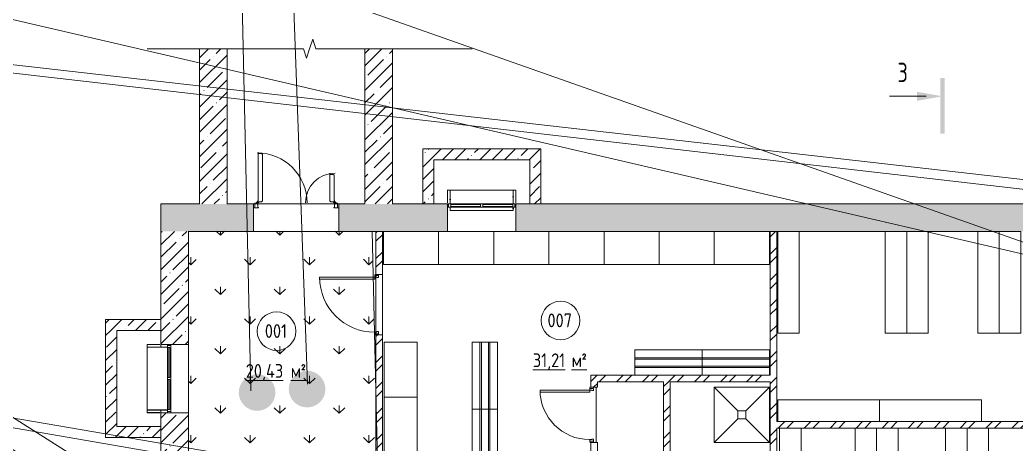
# Model space of a CAD drawing. Header units: millimetres. Extents: x -515342 to 330399, y -224905 to 507333.
# Drawn here: x -376523 to -358453, y -173731 to -166030 of the extents above; entities that cross this region are included whole.
import ezdxf

# ---------------------------------------------------------------- set-up
doc = ezdxf.new("R2010")
doc.units = ezdxf.units.MM
doc.linetypes.add('ASVP_Невидимые', pattern=[5, 3, -2])
doc.linetypes.add('ASVP_Штриховая_ш3 п1_5', pattern=[4.5, 3, -1.5])
doc.layers.get('0').update_dxf_attribs({"lineweight": 0})
for name, color, linetype, lineweight in [('_ Окна', 7, 'Continuous', 0), ('Аннотация', 7, 'Continuous', 0), ('Витраж', 7, 'Continuous', 0), ('Двери', 7, 'Continuous', 0), ('Линии разделители', 7, 'ASVP_Штриховая_ш3 п1_5', 0), ('Марки помещений', 7, 'Continuous', 0), ('Мебель', 7, 'Continuous', 0), ('Окна', 7, 'Continuous', 0), ('Перекрытие', 7, 'Continuous', 0), ('Разрезы', 7, 'Continuous', 0), ('Сантехника', 7, 'Continuous', 0), ('Стены внутренние', 7, 'Continuous', 0), ('Стены несущие', 7, 'Continuous', 0), ('Стены перегородки', 7, 'Continuous', 0), ('Узлы', 7, 'Continuous', 0), ('экспертиза ДУ', 1, 'Continuous', 0), ('экспертиза условные обозначения', 1, 'Continuous', 0)]:
    doc.layers.add(name, color=color, linetype=linetype, lineweight=lineweight)
doc.styles.add('GOST Common_1', font='', dxfattribs={"width": 0.9, "height": 250})
doc.styles.add('GOST Common_2', font='', dxfattribs={"width": 0.9, "height": 250})
doc.styles.add('GOST Common_3', font='', dxfattribs={"width": 0.8, "height": 350})
doc.styles.get('GOST Common_1').set_extended_font_data('GOST Common')
doc.styles.get('GOST Common_2').set_extended_font_data('GOST Common')
doc.styles.get('GOST Common_3').set_extended_font_data('GOST Common')
pattern_1 = [(45, (0, 0), (-224.5064, 224.5064), []), (45, (224.5, 0), (-224.5064, 224.5064), [396.875, -79.375, 3.353, -76.022])]
pattern_2 = [(45, (-373662.94, -185274.45), (-235.7317, 235.7317), []), (45, (-373505.78, -185274.45), (-235.7317, 235.7317), [])]
pattern_3 = [(45, (-373662.94, -185274.45), (-224.5064, 224.5064), []), (45, (-373438.43, -185274.45), (-224.5064, 224.5064), [396.875, -79.375, 3.353, -76.022])]

# ---------------------------------------------------------------- blocks, each defined once
blk = doc.blocks.new('Дверь_Алюминиевая_Противопожарная__ТПТ75__2 полотна - АР_Дверь_ТПТ75_1500х2075_h__Средник_Пр EI60-10202447-О_АР_П_-1_-3_000_План -1 этажа')
at = {"layer": 'Двери', "lineweight": 18}
for p, q in [((-687.5, 275), (-687.5, 1175)), ((-687.5, 1175), (-679.5, 1175)), ((-679.5, 1175), (-679.5, 1162)), ((-620.5, 1162), (-679.5, 1162)), ((-620.5, 1162), (-620.5, 1152)), ((-620.5, 1152), (-612.5, 1152)), ((-612.5, 298), (-612.5, 1152)), ((620.5, 798), (612.5, 798)), ((612.5, 298), (612.5, 798)), ((620.5, 785), (620.5, 798)), ((620.5, 785), (679.5, 785)), ((679.5, 775), (679.5, 785)), ((687.5, 775), (679.5, 775)), ((687.5, 275), (687.5, 775)), ((-707.5, 270), (-750, 260)), ((-750, 260), (-750, 250)), ((-750, 250), (-707.5, 250)), ((-750, 250), (-750, 175)), ((-697.5, 313), (-707.5, 270)), ((-707.5, 250), (-707.5, 270)), ((-707.5, 270), (-687.5, 270)), ((-707.5, 250), (-707.5, 242)), ((-697.5, 242), (-707.5, 242)), ((-687.5, 313), (-697.5, 313)), ((-697.5, 183), (-697.5, 242)), ((-697.5, 183), (-684.5, 183)), ((-687.5, 270), (-687.5, 275)), ((-679.5, 275), (-687.5, 275)), ((-684.5, 175), (-684.5, 183)), ((-679.5, 288), (-679.5, 275)), ((-679.5, 288), (-620.5, 288)), ((-620.5, 298), (-620.5, 288)), ((-620.5, 298), (-612.5, 298)), ((620.5, 298), (612.5, 298)), ((620.5, 298), (620.5, 288)), ((679.5, 288), (620.5, 288)), ((679.5, 288), (679.5, 275)), ((679.5, 275), (687.5, 275)), ((697.5, 183), (684.5, 183)), ((684.5, 175), (684.5, 183)), ((687.5, 313), (697.5, 313)), ((687.5, 270), (687.5, 275)), ((707.5, 270), (687.5, 270)), ((697.5, 313), (707.5, 270)), ((697.5, 242), (707.5, 242)), ((697.5, 183), (697.5, 242)), ((707.5, 270), (750, 260)), ((707.5, 250), (707.5, 270)), ((750, 250), (707.5, 250)), ((707.5, 250), (707.5, 242)), ((750, 260), (750, 250)), ((750, 250), (750, 175)), ((-750, 175), (-684.5, 175)), ((750, 175), (684.5, 175))]:
    blk.add_line(p, q, dxfattribs=at)
at = {"layer": 'Двери', "linetype": 'ASVP_Невидимые', "lineweight": 18}
for p, q in [((-750, 250), (-775, 250)), ((750, 250), (775, 250)), ((-775, 175), (-750, 175)), ((775, 175), (750, 175))]:
    blk.add_line(p, q, dxfattribs=at)
at = {"layer": 'Двери', "lineweight": 18}
for centre in [(-707.5, 270), (707.5, 270.2)]:
    blk.add_circle(centre, 15, dxfattribs=at)
for centre, radius, start, end in [((-707.5, 270), 905, 0, 90), ((707.5, 270), 536.5, 90, 180)]:
    blk.add_arc(centre, radius, start, end, dxfattribs=at)
blk = doc.blocks.new('Окно_ПВХ_2Створки - АР_Окно_ОП_1200_h_х1300_2ст-10166593-О_АР_П_-1_-3_000_План -1 этажа')
at = {"layer": '_ Окна'}
for p, q in [((-544, 250), (-620, 250)), ((-620, 250), (-620, 190)), ((-620, 190), (-562, 190)), ((-600, 190), (-600, 250)), ((-562, 204), (-562, 236)), ((-562, 236), (-544, 236)), ((-562, 204), (-20, 204)), ((-562, 204), (-544, 204)), ((-544, 190), (-562, 190)), ((-544, 236), (-544, 250)), ((-544, 236), (-38, 236)), ((-544, 204), (-544, 190)), ((38, 250), (-38, 250)), ((-38, 250), (-38, 236)), ((-38, 236), (-20, 236)), ((-38, 204), (-38, 190)), ((-20, 204), (-38, 204)), ((-20, 190), (-38, 190)), ((-20, 236), (-20, 204)), ((-20, 190), (20, 190)), ((20, 204), (20, 236)), ((20, 236), (38, 236)), ((20, 204), (562, 204)), ((20, 204), (38, 204)), ((38, 190), (20, 190)), ((38, 236), (38, 250)), ((38, 236), (544, 236)), ((38, 204), (38, 190)), ((544, 250), (544, 236)), ((620, 250), (544, 250)), ((544, 236), (562, 236)), ((544, 204), (544, 190)), ((562, 204), (544, 204)), ((562, 190), (544, 190)), ((562, 236), (562, 204)), ((562, 190), (620, 190)), ((600, 190), (600, 250)), ((620, 190), (620, 250))]:
    blk.add_line(p, q, dxfattribs=at)
at = {"layer": 'Окна'}
for p, q in [((-544, 250), (-38, 250)), ((-38, 190), (-544, 190)), ((38, 250), (544, 250)), ((544, 190), (38, 190))]:
    blk.add_line(p, q, dxfattribs=at)
blk = doc.blocks.new('Окно_ПВХ_2Створки - АР_Окно_ОП_1200_h_х1300_2ст-10170320-О_АР_П_-1_-3_000_План -1 этажа')
at = {"layer": '_ Окна'}
for p, q in [((-544, 129), (-620, 129)), ((-620, 129), (-620, 69)), ((-620, 69), (-562, 69)), ((-600, 69), (-600, 129)), ((-562, 83), (-562, 115)), ((-562, 115), (-544, 115)), ((-562, 83), (-20, 83)), ((-562, 83), (-544, 83)), ((-544, 69), (-562, 69)), ((-544, 115), (-544, 129)), ((-544, 115), (-38, 115)), ((-544, 83), (-544, 69)), ((38, 129), (-38, 129)), ((-38, 129), (-38, 115)), ((-38, 115), (-20, 115)), ((-38, 83), (-38, 69)), ((-20, 83), (-38, 83)), ((-20, 69), (-38, 69)), ((-20, 115), (-20, 83)), ((-20, 69), (20, 69)), ((20, 83), (20, 115)), ((20, 115), (38, 115)), ((20, 83), (562, 83)), ((20, 83), (38, 83)), ((38, 69), (20, 69)), ((38, 115), (38, 129)), ((38, 115), (544, 115)), ((38, 83), (38, 69)), ((544, 129), (544, 115)), ((620, 129), (544, 129)), ((544, 115), (562, 115)), ((544, 83), (544, 69)), ((562, 83), (544, 83)), ((562, 69), (544, 69)), ((562, 115), (562, 83)), ((562, 69), (620, 69)), ((600, 69), (600, 129)), ((620, 69), (620, 129))]:
    blk.add_line(p, q, dxfattribs=at)
at = {"layer": 'Окна'}
for p, q in [((-544, 129), (-38, 129)), ((-38, 69), (-544, 69)), ((38, 129), (544, 129)), ((544, 69), (38, 69))]:
    blk.add_line(p, q, dxfattribs=at)
blk = doc.blocks.new('Прямоугольный импост - АР_Откос_Металлический_50х370 Серый Левый-10167312-О_АР_П_-1_-3_000_План -1 этажа')
at = {"layer": 'Витраж'}
for p, q in [((18798, 2596), (17658, 2596)), ((17658, 2226), (18798, 2226))]:
    blk.add_line(p, q, dxfattribs=at)
blk = doc.blocks.new('Прямоугольный импост - АР_Откос_Металлический_50х330 Серый Правый-V33-О_АР_П_-1_-3_000_План -1 этажа')
at = {"layer": 'Витраж'}
h = blk.add_hatch(dxfattribs=at)
h.set_pattern_fill('FP_44', color=256, style=0, pattern_type=2)
h.set_pattern_definition([(315, (-6136.36, 16114), (106.066, 106.066), [])])
h.paths.add_polyline_path([(-50, 330), (-49, 330), (-50, 269)])
h.paths.add_polyline_path([(-49, 209), (-49, -39), (-1, -39), (0, -40), (-50, -40), (-50, 209)])
at = {"layer": 'Витраж', "lineweight": 18}
for p, q in [((-50, 269), (-50, 330)), ((-50, 330), (-49, 330)), ((-50, -40), (-50, 209)), ((-49, 330), (-49, 269)), ((-49, 209), (-49, -39)), ((-1, -39), (-1, 190)), ((-1, 190), (0, 190)), ((0, 190), (0, -40)), ((0, -40), (-50, -40)), ((-49, -39), (-1, -39))]:
    blk.add_line(p, q, dxfattribs=at)
blk = doc.blocks.new('Прямоугольный импост - АР_Откос_Металлический_50х370 Серый Левый-V34-О_АР_П_-1_-3_000_План -1 этажа')
at = {"layer": 'Витраж'}
h = blk.add_hatch(dxfattribs=at)
h.set_pattern_fill('FP_45', color=256, style=0, pattern_type=2)
h.set_pattern_definition([(225, (4896.36, 16114), (106.066, -106.066), [])])
h.paths.add_polyline_path([(-49, 330), (-50, 330), (-49, 269)])
h.paths.add_polyline_path([(-50, 209), (-50, -40), (0, -40), (-1, -39), (-49, -39), (-50, 209)])
at = {"layer": 'Витраж', "lineweight": 18}
for p, q in [((-50, 330), (-50, 269)), ((-49, 330), (-50, 330)), ((-50, 209), (-50, -40)), ((-49, 269), (-49, 330)), ((-49, -39), (-49, 209)), ((0, 190), (-1, 190)), ((-1, 190), (-1, -39)), ((0, -40), (0, 190)), ((-50, -40), (0, -40)), ((-1, -39), (-49, -39))]:
    blk.add_line(p, q, dxfattribs=at)
blk = doc.blocks.new('Прямоугольный импост - АР_Откос_Металлический_50х370 Серый Левый-10169267-О_АР_П_-1_-3_000_План -1 этажа')
at = {"layer": 'Витраж'}
blk.add_line((-554, 13302), (-554, 12163), dxfattribs=at)
blk = doc.blocks.new('Прямоугольный импост - АР_Откос_Металлический_50х330 Серый Правый-V35-О_АР_П_-1_-3_000_План -1 этажа')
at = {"layer": 'Витраж'}
h = blk.add_hatch(dxfattribs=at)
h.set_pattern_fill('FP_46', color=256, style=0, pattern_type=2)
h.set_pattern_definition([(45, (-13352.37, 514), (-106.066, 106.066), [])])
h.paths.add_polyline_path([(-50, -40), (-49, -39), (-1, -39), (0, -40)])
at = {"layer": 'Витраж', "lineweight": 18}
for p, q in [((-50, -40), (-50, 330)), ((-49, 330), (-49, -39)), ((-1, -39), (-1, 190)), ((-1, 190), (0, 190)), ((0, 190), (0, -40)), ((0, -40), (-50, -40)), ((-49, -39), (-1, -39))]:
    blk.add_line(p, q, dxfattribs=at)
blk = doc.blocks.new('Прямоугольный импост - АР_Откос_Металлический_50х370 Серый Левый-V36-О_АР_П_-1_-3_000_План -1 этажа')
at = {"layer": 'Витраж'}
h = blk.add_hatch(dxfattribs=at)
h.set_pattern_fill('FP_47', color=256, style=0, pattern_type=2)
h.set_pattern_definition([(135, (12113.37, 514), (-106.066, -106.066), [])])
h.paths.add_polyline_path([(0, -40), (-1, -39), (-49, -39), (-50, -40)])
at = {"layer": 'Витраж', "lineweight": 18}
for p, q in [((-50, 330), (-50, -40)), ((-49, -39), (-49, 330)), ((0, 190), (-1, 190)), ((-1, 190), (-1, -39)), ((0, -40), (0, 190)), ((-50, -40), (0, -40)), ((-1, -39), (-49, -39))]:
    blk.add_line(p, q, dxfattribs=at)
blk = doc.blocks.new('СД_Люблино_Фасады_rvt-1-О_АР_П_-1_-3_000_План -1 этажа')
at = {"layer": 'Стены внутренние'}
h = blk.add_hatch(dxfattribs=at)
h.set_pattern_fill('FP_1', color=256, style=0, pattern_type=2)
h.set_pattern_definition(pattern_1)
h.paths.add_polyline_path([(898, 15905), (898, 18720), (398, 18720), (398, 15905)])
h = blk.add_hatch(dxfattribs=at)
h.set_pattern_fill('FP_1', color=256, style=0, pattern_type=2)
h.set_pattern_definition(pattern_1)
h.paths.add_polyline_path([(3898, 15905), (3898, 18720), (3398, 18720), (3398, 15905)])
h = blk.add_hatch(dxfattribs=at)
h.set_pattern_fill('FP_1', color=256, style=0, pattern_type=2)
h.set_pattern_definition(pattern_1)
h.paths.add_polyline_path([(101935, 15405), (101935, 15905), (82615, 15905), (82615, 15405), (101545, 15405)])
h.paths.add_polyline_path([(81375, 15405), (81375, 15905), (75275, 15905), (75275, 15405), (80820, 15405)])
h.paths.add_polyline_path([(73790, 15405), (74035, 15405), (74035, 15905), (67980, 15905), (67980, 15405), (70321, 15405)])
h.paths.add_polyline_path([(66740, 15405), (66740, 15905), (64320, 15905), (64320, 15405), (66185, 15405)])
h.paths.add_polyline_path([(63080, 15405), (63080, 15905), (59835, 15905), (59835, 15405), (62525, 15405)])
h.paths.add_polyline_path([(58595, 15405), (58595, 15905), (56295, 15905), (56295, 15405), (58178, 15405)])
h.paths.add_polyline_path([(55055, 15405), (55055, 15905), (46676, 15905), (46676, 15405), (54709, 15405)])
h.paths.add_polyline_path([(45168, 15405), (45436, 15405), (45436, 15905), (34796, 15905), (34796, 15405), (45120, 15405)])
h.paths.add_polyline_path([(33556, 15405), (33556, 15905), (27516, 15905), (27516, 15405), (33475, 15405)])
h.paths.add_polyline_path([(26142, 15405), (26276, 15405), (26276, 15905), (20376, 15905), (20376, 15405), (26087, 15405)])
h.paths.add_polyline_path([(19136, 15405), (19136, 15905), (6136, 15905), (6136, 15405), (18755, 15405)])
h.paths.add_polyline_path([(4896, 15405), (4896, 15905), (2925, 15905), (2925, 15405), (4735, 15405)])
h.paths.add_polyline_path([(1375, 15405), (1375, 15905), (-305, 15905), (-305, 15405), (935, 15405)])
h = blk.add_hatch(dxfattribs=at)
h.set_pattern_fill('FP_1', color=256, style=0, pattern_type=2)
h.set_pattern_definition(pattern_1)
h.paths.add_polyline_path([(195, -305), (195, 7050), (-305, 7050), (-305, -305)])
h.paths.add_polyline_path([(195, 8550), (195, 12113), (-305, 12113), (-305, 8550)])
h.paths.add_polyline_path([(195, 13353), (195, 15405), (-305, 15405), (-305, 13353), (67, 13353)])
at = {"layer": 'Перекрытие'}
blk.add_line((1375, 15905), (2925, 15905), dxfattribs=at)
at = {"layer": 'Стены внутренние'}
for p, q in [((-305, 13303), (-305, 13353)), ((195, 13353), (195, 12113)), ((-305, 12113), (-305, 12162))]:
    blk.add_line(p, q, dxfattribs=at)
at = {"layer": 'Стены несущие'}
for p, q in [((398, 18720), (398, 15905)), ((898, 15905), (898, 18720)), ((3398, 18720), (3398, 15905)), ((3898, 15905), (3898, 18720)), ((398, 15905), (-305, 15905)), ((-305, 15905), (-305, 15405)), ((1375, 15905), (898, 15905)), ((1375, 15405), (1375, 15905)), ((3398, 15905), (2925, 15905)), ((2925, 15905), (2925, 15405)), ((4896, 15905), (3898, 15905)), ((19136, 15905), (6136, 15905)), ((4896, 15405), (4896, 15845)), ((6136, 15845), (6136, 15405)), ((-305, 15405), (-305, 13353)), ((195, 15405), (1375, 15405)), ((195, 13353), (195, 15405)), ((2925, 15405), (3735, 15405)), ((10735, 15405), (10885, 15405)), ((11275, 15405), (12835, 15405)), ((13615, 15405), (14515, 15405)), ((-305, 13353), (-184, 13353)), ((-124, 13353), (195, 13353)), ((-184, 12113), (-305, 12113)), ((-305, 12113), (-305, 8900)), ((195, 12113), (-124, 12113)), ((195, 8550), (195, 12113))]:
    blk.add_line(p, q, dxfattribs=at)
at = {"layer": 'Витраж', "lineweight": 9}
for name, p, rotation in [('Прямоугольный импост - АР_Откос_Металлический_50х370 Серый Левый-V34-О_АР_П_-1_-3_000_План -1 этажа', (4896, 16114), 180), ('Прямоугольный импост - АР_Откос_Металлический_50х370 Серый Левый-10167312-О_АР_П_-1_-3_000_План -1 этажа', (23744, 18380), 180), ('Прямоугольный импост - АР_Откос_Металлический_50х370 Серый Левый-V36-О_АР_П_-1_-3_000_План -1 этажа', (-514, 12113), 269.9999999999997)]:
    blk.add_blockref(name, p, dxfattribs=dict(at, rotation=rotation))
at = {"layer": 'Витраж', "lineweight": 9, "extrusion": (0, 0, -1)}
for name, p, rotation in [('Прямоугольный импост - АР_Откос_Металлический_50х330 Серый Правый-V33-О_АР_П_-1_-3_000_План -1 этажа', (-6136, 16114), 180), ('Прямоугольный импост - АР_Откос_Металлический_50х330 Серый Правый-V35-О_АР_П_-1_-3_000_План -1 этажа', (514, 13352), 90.00000000000024)]:
    blk.add_blockref(name, p, dxfattribs=dict(at, rotation=rotation))
at = {"layer": 'Витраж', "lineweight": 9}
blk.add_blockref('Прямоугольный импост - АР_Откос_Металлический_50х370 Серый Левый-10169267-О_АР_П_-1_-3_000_План -1 этажа', (0, 0), dxfattribs=at)
at = {"layer": 'Двери', "lineweight": 9}
blk.add_blockref('Дверь_Алюминиевая_Противопожарная__ТПТ75__2 полотна - АР_Дверь_ТПТ75_1500х2075_h__Средник_Пр EI60-10202447-О_АР_П_-1_-3_000_План -1 этажа', (2150, 15655), dxfattribs=at)
at = {"layer": 'Окна', "lineweight": 9}
blk.add_blockref('Окно_ПВХ_2Створки - АР_Окно_ОП_1200_h_х1300_2ст-10166593-О_АР_П_-1_-3_000_План -1 этажа', (5516, 15655), dxfattribs=at)
at = {"layer": 'Окна', "lineweight": 9, "rotation": 89.99999999999977}
blk.add_blockref('Окно_ПВХ_2Створки - АР_Окно_ОП_1200_h_х1300_2ст-10170320-О_АР_П_-1_-3_000_План -1 этажа', (-55, 12733), dxfattribs=at)
blk = doc.blocks.new('Shelf _1_ - 1850 x 1850 x 390mm-9691389-О_АР_П_-1_-3_000_План -1 этажа')
at = {"layer": 'Мебель'}
for p, q in [((-678, 125), (1172, 125)), ((-678, 125), (-678, -265)), ((1172, -265), (1172, 125)), ((1172, -265), (-678, -265))]:
    blk.add_line(p, q, dxfattribs=at)
blk = doc.blocks.new('Стеллаж 1 - Стеллаж 1650-9694827-О_АР_П_-1_-3_000_План -1 этажа')
at = {"layer": 'Мебель'}
for p, q in [((10469, 11835), (10469, 10635)), ((10859, 10635), (10859, 11835)), ((10469, 10635), (10859, 10635))]:
    blk.add_line(p, q, dxfattribs=at)
blk = doc.blocks.new('Стеллаж 2 - Стеллаж 1650-9694875-О_АР_П_-1_-3_000_План -1 этажа')
at = {"layer": 'Мебель'}
for p, q in [((10469, 11835), (10469, 10635)), ((10859, 10635), (10859, 11835)), ((10469, 10635), (10859, 10635))]:
    blk.add_line(p, q, dxfattribs=at)
blk = doc.blocks.new('Стеллаж 3 - Стеллаж 1650-9694930-О_АР_П_-1_-3_000_План -1 этажа')
at = {"layer": 'Мебель'}
for p, q in [((10469, 11835), (10469, 10635)), ((10859, 10635), (10859, 11835)), ((10469, 10635), (10859, 10635))]:
    blk.add_line(p, q, dxfattribs=at)
blk = doc.blocks.new('Стеллаж 4 - Стеллаж 1650-9694942-О_АР_П_-1_-3_000_План -1 этажа')
at = {"layer": 'Мебель'}
for p, q in [((10469, 11835), (10469, 10635)), ((10859, 10635), (10859, 11835)), ((10469, 10635), (10859, 10635))]:
    blk.add_line(p, q, dxfattribs=at)
blk = doc.blocks.new('Стеллаж 5 - Стеллаж 1650-9694962-О_АР_П_-1_-3_000_План -1 этажа')
at = {"layer": 'Мебель'}
for p, q in [((10469, 11835), (10469, 10635)), ((10859, 10635), (10859, 11835)), ((10469, 10635), (10859, 10635))]:
    blk.add_line(p, q, dxfattribs=at)
blk = doc.blocks.new('Трап - АР_Сантехнические приборы_Трап_1000х1000-9138324-О_АР_П_-1_-3_000_План -1 этажа')
at = {"layer": 'Сантехника'}
for p, q in [((500, 500), (-500, 500)), ((-500, 500), (-500, -500)), ((-75, 75), (-500, 500)), ((75, 75), (500, 500)), ((500, -500), (500, 500)), ((75, 75), (-75, 75)), ((-75, 75), (-75, -75)), ((75, -75), (75, 75)), ((-75, -75), (-500, -500)), ((-75, -75), (75, -75)), ((75, -75), (500, -500)), ((-500, -500), (500, -500))]:
    blk.add_line(p, q, dxfattribs=at)
blk = doc.blocks.new('Дверь_Деревянная_1 полотно - АР_Дверь_Санузел_900х2000h_полотно__Г_Пр-10560725-О_АР_П_-1_-3_000_План -1 этажа')
at = {"layer": 'Двери', "linetype": 'ASVP_Невидимые', "lineweight": 18}
for p, q in [((-500, -10), (-480, -10)), ((-500, -80), (-500, -60)), ((-480, -80), (-500, -80)), ((500, -10), (480, -10)), ((480, -80), (500, -80)), ((500, -80), (500, -60))]:
    blk.add_line(p, q, dxfattribs=at)
at = {"layer": 'Двери', "lineweight": 18}
for p, q in [((-480, -10), (-440, -10)), ((-480, -80), (-480, -10)), ((-480, -80), (-450, -80)), ((-450, -40), (-450, -80)), ((-450, -40), (-440, -40)), ((-450, -80), (-450, -980)), ((-410, -80), (-450, -80)), ((-440, -10), (-440, -40)), ((-410, -80), (-410, -980)), ((440, -10), (440, -40)), ((480, -10), (440, -10)), ((450, -40), (440, -40)), ((450, -40), (450, -80)), ((480, -80), (450, -80)), ((480, -80), (480, -10)), ((-450, -980), (-410, -980))]:
    blk.add_line(p, q, dxfattribs=at)
blk.add_arc((-450, -80), 900, 270, 360, dxfattribs=at)
blk = doc.blocks.new('Гардероб встроенный - Шкаф для одежды 600гл х 1000шир-10064963-О_АР_П_-1_-3_000_План -1 этажа')
at = {"layer": 'Мебель'}
for p, q in [((1000, 0), (0, 0)), ((0, 0), (0, -600)), ((1000, -600), (1000, 0)), ((0, -600), (1000, -600))]:
    blk.add_line(p, q, dxfattribs=at)
blk = doc.blocks.new('Скамья-Раздевалка - 1220 x 457 x 356 мм-V42-О_АР_П_-1_-3_000_План -1 этажа')
at = {"layer": 'Мебель'}
for p, q in [((455, 48), (-765, 48)), ((-765, 48), (-765, -409)), ((455, 48), (-765, 48)), ((-765, 48), (-765, -92)), ((455, -409), (455, 48)), ((455, -92), (455, 48)), ((-765, -92), (455, -92)), ((455, -117), (-765, -117)), ((-765, -117), (-765, -244)), ((455, -244), (455, -117)), ((-765, -244), (455, -244)), ((455, -270), (-765, -270)), ((-765, -270), (-765, -409)), ((455, -409), (455, -270))]:
    blk.add_line(p, q, dxfattribs=at)
blk = doc.blocks.new('Гардероб встроенный - Шкаф для одежды 600гл х 1000шир-10074446-О_АР_П_-1_-3_000_План -1 этажа')
at = {"layer": 'Мебель'}
for p, q in [((1000, 600), (0, 600)), ((0, 600), (0, 0)), ((1000, 0), (1000, 600)), ((0, 0), (1000, 0))]:
    blk.add_line(p, q, dxfattribs=at)
blk = doc.blocks.new('Скамья-Раздевалка - 1220 x 457 x 356 мм-V39-О_АР_П_-1_-3_000_План -1 этажа')
at = {"layer": 'Мебель'}
for p, q in [((455, 48), (-765, 48)), ((-765, 48), (-765, -409)), ((455, 48), (-765, 48)), ((-765, 48), (-765, -92)), ((455, -409), (455, 48)), ((455, -92), (455, 48)), ((-765, -92), (455, -92)), ((455, -117), (-765, -117)), ((-765, -117), (-765, -244)), ((455, -244), (455, -117)), ((-765, -244), (455, -244)), ((455, -270), (-765, -270)), ((-765, -270), (-765, -409)), ((455, -409), (455, -270)), ((-765, -409), (455, -409)), ((-765, -409), (455, -409))]:
    blk.add_line(p, q, dxfattribs=at)
blk = doc.blocks.new('Дверь_Деревянная_1 полотно - АР_Дверь_Межкомнатная_1000х2000h_полотно__Г_Л-10560731-О_АР_П_-1_-3_000_План -1 этажа')
at = {"layer": 'Двери', "lineweight": 18}
for p, q in [((500, 1080), (460, 1080)), ((460, 80), (460, 1080)), ((500, 80), (500, 1080)), ((-530, 80), (-500, 80)), ((-530, 80), (-530, 10)), ((-530, 10), (-490, 10)), ((-500, 40), (-500, 80)), ((-500, 40), (-490, 40)), ((-490, 10), (-490, 40)), ((460, 80), (500, 80)), ((500, 40), (490, 40)), ((490, 10), (490, 40)), ((530, 10), (490, 10)), ((530, 80), (500, 80)), ((500, 40), (500, 80)), ((530, 80), (530, 10))]:
    blk.add_line(p, q, dxfattribs=at)
at = {"layer": 'Двери', "linetype": 'ASVP_Невидимые', "lineweight": 18}
for p, q in [((-550, 80), (-550, 60)), ((-530, 80), (-550, 80)), ((-550, 10), (-530, 10)), ((530, 80), (550, 80)), ((550, 10), (530, 10)), ((550, 80), (550, 60))]:
    blk.add_line(p, q, dxfattribs=at)
at = {"layer": 'Двери', "lineweight": 18}
blk.add_arc((500, 80), 1000, 90, 180, dxfattribs=at)
blk = doc.blocks.new('Обрыв_Линия - По умолчанию-9660668-О_АР_П_-1_-3_000_План -1 этажа')
at = {"layer": 'Узлы'}
for p, q in [((0, 0), (2540, 0)), ((2763, 0), (5300, 0))]:
    blk.add_line(p, q, dxfattribs=at)
blk = doc.blocks.new('ASVP_Марка_Помещение_ДваЗначения - Номер Площадь-685795-О_АР_П_-1_-3_000_План -1 этажа')
at = {"layer": 'Марки помещений'}
blk.add_circle((0, 0), 3.5, dxfattribs=at)
blk = doc.blocks.new('Разрез - Номер вида спереди_3_5 мм-64067-О_АР_П_-1_-3_000_План -1 этажа')
at = {"layer": 'Разрезы'}
for points in [[(9.8, 0.4), (9.8, -0.39), (-0.33, -0.39), (-0.33, 0.4)], [(2.18, -4.67), (3, 0), (3.82, -4.67)]]:
    blk.add_hatch(color=256, dxfattribs=at).paths.add_polyline_path(points)
at = {"layer": 'Разрезы', "lineweight": 20}
blk.add_line((3, -3), (3, -9.66), dxfattribs=at)

msp = doc.modelspace()

# ---------------------------------------------------------------- hatches: boundary and pattern name
at = {"layer": 'Стены внутренние'}
h = msp.add_hatch(dxfattribs=at)
h.set_pattern_fill('FP_1', color=256, style=0, pattern_type=2)
h.set_pattern_definition(pattern_3)
h.paths.add_polyline_path([(-367276.5766, -168569.4503), (-367276.5766, -168369.4503), (-369216.5766, -168369.4503), (-369216.5766, -168569.4503), (-367524.3095, -168569.4503)])
h = msp.add_hatch(dxfattribs=at)
h.set_pattern_fill('FP_1', color=256, style=0, pattern_type=2)
h.set_pattern_definition(pattern_3)
h.paths.add_polyline_path([(-367076.5766, -169369.4503), (-367076.5766, -168369.4503), (-367276.5766, -168369.4503), (-367276.5766, -169369.4503)])
h = msp.add_hatch(dxfattribs=at)
h.set_pattern_fill('FP_1', color=256, style=0, pattern_type=2)
h.set_pattern_definition(pattern_3)
h.paths.add_polyline_path([(-369016.5766, -169369.4503), (-369016.5766, -168569.4503), (-369216.5766, -168569.4503), (-369216.5766, -169369.4503)])
h = msp.add_hatch(dxfattribs=at)
h.set_pattern_fill('FP_2', color=256, style=0, pattern_type=2)
h.set_pattern_definition(pattern_2)
h.paths.add_polyline_path([(-370067.9357, -175879.4503), (-369947.9357, -175879.4503), (-369947.9357, -171749.4503), (-370067.9357, -171749.4503), (-370067.9357, -175259.2003)])
h.paths.add_polyline_path([(-369947.9357, -170649.4503), (-369947.9357, -169869.4503), (-370067.9357, -169869.4503), (-370067.9357, -170649.4503)])
h = msp.add_hatch(dxfattribs=at)
h.set_pattern_fill('FP_2', color=256, style=0, pattern_type=2)
h.set_pattern_definition(pattern_2)
h.paths.add_polyline_path([(-362792.9357, -175879.4503), (-362792.9357, -169869.4503), (-362912.9357, -169869.4503), (-362912.9357, -175879.4503)])
h = msp.add_hatch(dxfattribs=at)
h.set_pattern_fill('FP_1', color=256, style=0, pattern_type=2)
h.set_pattern_definition(pattern_3)
h.paths.add_polyline_path([(-373967.9357, -171671.0802), (-373967.9357, -171471.0802), (-374967.9357, -171471.0802), (-374967.9357, -171671.0802), (-374767.9357, -171671.0802)])
h = msp.add_hatch(dxfattribs=at)
h.set_pattern_fill('FP_1', color=256, style=0, pattern_type=2)
h.set_pattern_definition(pattern_3)
h.paths.add_polyline_path([(-374767.9357, -173611.0802), (-374767.9357, -171671.0802), (-374967.9357, -171671.0802), (-374967.9357, -173611.0802)])
h = msp.add_hatch(dxfattribs=at)
h.set_pattern_fill('FP_2', color=256, style=0, pattern_type=2)
h.set_pattern_definition(pattern_2)
h.paths.add_polyline_path([(-366167.9357, -175879.4503), (-366047.9357, -175879.4503), (-366047.9357, -173699.4503), (-366167.9357, -173699.4503), (-366167.9357, -175259.2003)])
h.paths.add_polyline_path([(-366047.9357, -172699.4503), (-366047.9357, -172479.4503), (-366167.9357, -172479.4503), (-366167.9357, -172699.4503)])
h = msp.add_hatch(dxfattribs=at)
h.set_pattern_fill('FP_2', color=256, style=0, pattern_type=2)
h.set_pattern_definition(pattern_2)
h.paths.add_polyline_path([(-366047.9357, -172599.4503), (-362912.9357, -172599.4503), (-362912.9357, -172479.4503), (-366047.9357, -172479.4503)])
h = msp.add_hatch(dxfattribs=at)
h.set_pattern_fill('FP_2', color=256, style=0, pattern_type=2)
h.set_pattern_definition(pattern_2)
h.paths.add_polyline_path([(-364847.9357, -175079.4503), (-364727.9357, -175079.4503), (-364727.9357, -174719.4503), (-364847.9357, -174719.4503)])
h.paths.add_polyline_path([(-364847.9357, -173919.4503), (-364727.9357, -173919.4503), (-364727.9357, -172599.4503), (-364847.9357, -172599.4503), (-364847.9357, -173557.3213)])
h = msp.add_hatch(dxfattribs=at)
h.set_pattern_fill('FP_1', color=256, style=0, pattern_type=2)
h.set_pattern_definition(pattern_3)
h.paths.add_polyline_path([(-373967.9357, -173611.0802), (-373967.9357, -173411.0802), (-374767.9357, -173411.0802), (-374767.9357, -173611.0802), (-374462.9521, -173611.0802)])
h = msp.add_hatch(dxfattribs=at)
h.set_pattern_fill('FP_2', color=256, style=0, pattern_type=2)
h.set_pattern_definition(pattern_2)
h.paths.add_polyline_path([(-357662.9357, -173439.4503), (-357542.9357, -173439.4503), (-357542.9357, -173319.4503), (-362792.9357, -173319.4503), (-362792.9357, -173439.4503), (-358851.0063, -173439.4503)])
at = {"layer": 'экспертиза ДУ', "lineweight": 0}
h = msp.add_hatch(color=5, dxfattribs=at)
edge = h.paths.add_edge_path()
edge.add_arc((-372220.4553, -172794.827), 332.544, 0, 360)
h = msp.add_hatch(color=30, dxfattribs=at)
edge = h.paths.add_edge_path()
edge.add_arc((-371314.0344, -172732.8689), 332.544, 0, 360)
at = {"layer": 'экспертиза условные обозначения', "transparency": 33554687}
h = msp.add_hatch(dxfattribs=at)
h.set_pattern_fill('GRASS', color=3, scale=30)
h.set_pattern_definition([(90, (-528066.2, 6791.8), (-538.8154, 538.8154), [142.875, -934.7557]), (45, (-528066.2, 6791.8), (-538.8154, 538.8154), [142.875, -619.125]), (135, (-528066.2, 6791.8), (-538.8154, -538.8154), [142.875, -619.125])])
h.paths.add_polyline_path([(-373467.9357, -169864.4503), (-370133.5901, -169868.7753), (-369995.3909, -175899.4503), (-373467.9357, -175899.4503)])

# ---------------------------------------------------------------- linework, layer by layer
at = {"layer": 'Аннотация'}
for p, q in [((-371211.627, -166381.1501), (-371267.9357, -166554.4503)), ((-371211.627, -166381.1501), (-371267.9357, -166554.4503)), ((-371155.3183, -166554.4503), (-371211.627, -166381.1501)), ((-371155.3183, -166554.4503), (-371211.627, -166381.1501)), ((-373917.9357, -166554.4503), (-374217.9357, -166554.4503)), ((-371377.9357, -166554.4503), (-371322.9357, -166727.6554)), ((-371377.9357, -166554.4503), (-371322.9357, -166727.6554)), ((-371267.9357, -166554.4503), (-371322.9357, -166727.6554)), ((-368617.9357, -166554.4503), (-368317.9357, -166554.4503))]:
    msp.add_line(p, q, dxfattribs=at)
at = {"layer": 'Линии разделители'}
msp.add_line((-372287.9357, -169869.4503), (-370737.9357, -169869.4503), dxfattribs=at)
at = {"layer": 'Перекрытие'}
for p, q in [((-370737.9357, -169869.4503), (-372287.9357, -169869.4503)), ((-370067.9357, -171749.4503), (-370067.9357, -170649.4503)), ((-369947.9357, -170649.4503), (-369947.9357, -171749.4503)), ((-366067.9357, -173699.4503), (-366067.9357, -172699.4503))]:
    msp.add_line(p, q, dxfattribs=at)
at = {"layer": 'Стены несущие'}
for p, q in [((-367076.5766, -168369.4503), (-369216.5766, -168369.4503)), ((-369216.5766, -168369.4503), (-369216.5766, -169369.4503)), ((-367076.5766, -169369.4503), (-367076.5766, -168369.4503)), ((-369016.5766, -168569.4503), (-367276.5766, -168569.4503)), ((-369016.5766, -169369.4503), (-369016.5766, -168569.4503)), ((-367276.5766, -168569.4503), (-367276.5766, -169369.4503)), ((-369216.5766, -169369.4503), (-369016.5766, -169369.4503)), ((-367276.5766, -169369.4503), (-367076.5766, -169369.4503)), ((-373967.9357, -171471.0802), (-374967.9357, -171471.0802)), ((-374967.9357, -171471.0802), (-374967.9357, -173611.0802)), ((-373967.9357, -171671.0802), (-373967.9357, -171471.0802)), ((-374767.9357, -171671.0802), (-373967.9357, -171671.0802)), ((-374767.9357, -173411.0802), (-374767.9357, -171671.0802)), ((-373967.9357, -173411.0802), (-374767.9357, -173411.0802)), ((-373967.9357, -173611.0802), (-373967.9357, -173411.0802)), ((-374967.9357, -173611.0802), (-373967.9357, -173611.0802))]:
    msp.add_line(p, q, dxfattribs=at)
at = {"layer": 'Стены перегородки'}
for p, q in [((-369947.9357, -169869.4503), (-370067.9357, -169869.4503)), ((-370067.9357, -169869.4503), (-370067.9357, -170649.4503)), ((-369947.9357, -170649.4503), (-369947.9357, -169869.4503)), ((-362792.9357, -169869.4503), (-362912.9357, -169869.4503)), ((-362912.9357, -169869.4503), (-362912.9357, -172479.4503)), ((-362792.9357, -173319.4503), (-362792.9357, -169869.4503)), ((-370067.9357, -170649.4503), (-369947.9357, -170649.4503)), ((-369947.9357, -171749.4503), (-370067.9357, -171749.4503)), ((-370067.9357, -171749.4503), (-370067.9357, -175879.4503)), ((-369947.9357, -175879.4503), (-369947.9357, -171749.4503)), ((-366167.9357, -172479.4503), (-366167.9357, -172699.4503)), ((-362912.9357, -172479.4503), (-366167.9357, -172479.4503)), ((-366167.9357, -172699.4503), (-366047.9357, -172699.4503)), ((-366047.9357, -172699.4503), (-366047.9357, -172599.4503)), ((-366047.9357, -172599.4503), (-364847.9357, -172599.4503)), ((-364847.9357, -172599.4503), (-364847.9357, -173919.4503)), ((-364727.9357, -172599.4503), (-362912.9357, -172599.4503)), ((-364727.9357, -173919.4503), (-364727.9357, -172599.4503)), ((-362912.9357, -172599.4503), (-362912.9357, -174819.4503)), ((-362777.9357, -173319.4503), (-362792.9357, -173319.4503)), ((-362792.9357, -173439.4503), (-357662.9357, -173439.4503)), ((-362792.9357, -175879.4503), (-362792.9357, -173439.4503)), ((-357542.9357, -173319.4503), (-359077.9357, -173319.4503)), ((-366047.9357, -173699.4503), (-366167.9357, -173699.4503)), ((-366167.9357, -173699.4503), (-366167.9357, -175879.4503)), ((-366047.9357, -175879.4503), (-366047.9357, -173699.4503))]:
    msp.add_line(p, q, dxfattribs=at)
at = {"layer": 'экспертиза ДУ'}
for points in [[(-372336.6227, -172766.9144), (-373965.989, -99524.3285), (-371306.2801, -172643.3283)], [(-338992.3881, -171327.749), (-487774.7644, -154195.9235), (-338118.5624, -171225.6813)]]:
    msp.add_lwpolyline(points, dxfattribs=at)
at = {"layer": 'экспертиза ДУ', "elevation": 0}
for points in [[(-362967.7598, -182590.755), (-484408.3576, -104842.0369), (-362093.9341, -182488.6873)], [(-318913.3541, -183960.4759), (-483183.0248, -126036.853)], [(-319510.3975, -179300.5149), (-485636.9206, -140695.709)], [(-329512.5827, -181339.9849), (-487774.7644, -154195.9235), (-330386.4084, -181442.0526)]]:
    msp.add_lwpolyline(points, dxfattribs=at)
at = {"layer": 'экспертиза условные обозначения', "color": 3}
msp.add_lwpolyline([(-373467.9357, -169864.4503), (-370133.5901, -169868.7753), (-369995.3909, -175899.4503), (-373467.9357, -175899.4503), (-373467.9357, -169864.4503)], dxfattribs=at)

# ---------------------------------------------------------------- block references
msp.add_blockref('СД_Люблино_Фасады_rvt-1-О_АР_П_-1_-3_000_План -1 этажа', (-373662.9357, -185274.4503))
at = {"layer": 'Двери'}
for name, p, rotation in [('Дверь_Деревянная_1 полотно - АР_Дверь_Межкомнатная_1000х2000h_полотно__Г_Л-10560731-О_АР_П_-1_-3_000_План -1 этажа', (-370007.9357, -171199.4503), 89.99999999999991), ('Дверь_Деревянная_1 полотно - АР_Дверь_Санузел_900х2000h_полотно__Г_Пр-10560725-О_АР_П_-1_-3_000_План -1 этажа', (-366107.9357, -173199.4503), 270.0000000000001)]:
    msp.add_blockref(name, p, dxfattribs=dict(at, rotation=rotation))
at = {"layer": 'Марки помещений', "xscale": 99.99999999999993, "yscale": 99.99999999999993, "zscale": 99.99999999999993}
for p in [(-366717.156, -171487.7327), (-371867.9868, -171681.1661)]:
    msp.add_blockref('ASVP_Марка_Помещение_ДваЗначения - Номер Площадь-685795-О_АР_П_-1_-3_000_План -1 этажа', p, dxfattribs=at)
at = {"layer": 'Мебель'}
for name, p, rotation in [('Гардероб встроенный - Шкаф для одежды 600гл х 1000шир-10064963-О_АР_П_-1_-3_000_План -1 этажа', (-368927.9357, -170469.4503), 180), ('Гардероб встроенный - Шкаф для одежды 600гл х 1000шир-10064963-О_АР_П_-1_-3_000_План -1 этажа', (-367927.9357, -170469.4503), 180), ('Гардероб встроенный - Шкаф для одежды 600гл х 1000шир-10064963-О_АР_П_-1_-3_000_План -1 этажа', (-366927.9357, -170469.4503), 180), ('Гардероб встроенный - Шкаф для одежды 600гл х 1000шир-10064963-О_АР_П_-1_-3_000_План -1 этажа', (-365927.9357, -170469.4503), 180), ('Гардероб встроенный - Шкаф для одежды 600гл х 1000шир-10064963-О_АР_П_-1_-3_000_План -1 этажа', (-364927.9357, -170469.4503), 180), ('Гардероб встроенный - Шкаф для одежды 600гл х 1000шир-10064963-О_АР_П_-1_-3_000_План -1 этажа', (-363927.9357, -170469.4503), 180), ('Гардероб встроенный - Шкаф для одежды 600гл х 1000шир-10064963-О_АР_П_-1_-3_000_План -1 этажа', (-362927.9357, -170469.4503), 180), ('Shelf _1_ - 1850 x 1850 x 390mm-9691389-О_АР_П_-1_-3_000_План -1 этажа', (-362512.8274, -170547.3966), 270.0000000000001), ('Shelf _1_ - 1850 x 1850 x 390mm-9691389-О_АР_П_-1_-3_000_План -1 этажа', (-360562.8274, -170547.3966), 270.0000000000001), ('Shelf _1_ - 1850 x 1850 x 390mm-9691389-О_АР_П_-1_-3_000_План -1 этажа', (-360172.8274, -170547.3966), 270.0000000000001), ('Shelf _1_ - 1850 x 1850 x 390mm-9691389-О_АР_П_-1_-3_000_План -1 этажа', (-358882.8274, -170547.3966), 270.0000000000001), ('Shelf _1_ - 1850 x 1850 x 390mm-9691389-О_АР_П_-1_-3_000_План -1 этажа', (-358492.8274, -170547.3966), 270.0000000000001), ('Гардероб встроенный - Шкаф для одежды 600гл х 1000шир-10074446-О_АР_П_-1_-3_000_План -1 этажа', (-369317.9357, -172879.4503), 90.00000000000044), ('Скамья-Раздевалка - 1220 x 457 x 356 мм-V39-О_АР_П_-1_-3_000_План -1 этажа', (-368270.1504, -172334.1356), 89.99999999999987), ('Гардероб встроенный - Шкаф для одежды 600гл х 1000шир-10074446-О_АР_П_-1_-3_000_План -1 этажа', (-369317.9357, -173879.4503), 90.00000000000044), ('Скамья-Раздевалка - 1220 x 457 x 356 мм-V39-О_АР_П_-1_-3_000_План -1 этажа', (-368270.1504, -173554.1356), 89.99999999999987)]:
    msp.add_blockref(name, p, dxfattribs=dict(at, rotation=rotation))
for name, p in [('Скамья-Раздевалка - 1220 x 457 x 356 мм-V42-О_АР_П_-1_-3_000_План -1 этажа', (-364602.6209, -172070.2356)), ('Скамья-Раздевалка - 1220 x 457 x 356 мм-V42-О_АР_П_-1_-3_000_План -1 этажа', (-363382.6209, -172070.2356)), ('Shelf _1_ - 1850 x 1850 x 390mm-9691389-О_АР_П_-1_-3_000_План -1 этажа', (-362099.9894, -173054.3421)), ('Shelf _1_ - 1850 x 1850 x 390mm-9691389-О_АР_П_-1_-3_000_План -1 этажа', (-360249.9894, -173054.3421)), ('Стеллаж 1 - Стеллаж 1650-9694827-О_АР_П_-1_-3_000_План -1 этажа', (-373212.1874, -185274.4503)), ('Стеллаж 2 - Стеллаж 1650-9694875-О_АР_П_-1_-3_000_План -1 этажа', (-371842.1874, -185274.4503)), ('Стеллаж 3 - Стеллаж 1650-9694930-О_АР_П_-1_-3_000_План -1 этажа', (-371452.1874, -185274.4503)), ('Стеллаж 4 - Стеллаж 1650-9694942-О_АР_П_-1_-3_000_План -1 этажа', (-370202.1874, -185274.4503)), ('Стеллаж 5 - Стеллаж 1650-9694962-О_АР_П_-1_-3_000_План -1 этажа', (-369812.1874, -185274.4503))]:
    msp.add_blockref(name, p, dxfattribs=at)
at = {"layer": 'Разрезы', "xscale": 99.99999999999993, "yscale": 99.99999999999993, "zscale": 99.99999999999993, "rotation": 269.9999999999996}
msp.add_blockref('Разрез - Номер вида спереди_3_5 мм-64067-О_АР_П_-1_-3_000_План -1 этажа', (-359786.3664, -167116.7682), dxfattribs=at)
at = {"layer": 'Сантехника', "rotation": 90.00000000000007}
msp.add_blockref('Трап - АР_Сантехнические приборы_Трап_1000х1000-9138324-О_АР_П_-1_-3_000_План -1 этажа', (-363427.9357, -173199.4503), dxfattribs=at)
at = {"layer": 'Узлы'}
msp.add_blockref('Обрыв_Линия - По умолчанию-9660668-О_АР_П_-1_-3_000_План -1 этажа', (-373917.9357, -166554.4503), dxfattribs=at)

# ---------------------------------------------------------------- texts
at = {"layer": 'Марки помещений', "char_height": 250, "attachment_point": 1}
for s, insert, width, style in [('007', (-366953.4132, -171360.0077), 584.430187, 'GOST Common_1'), ('001', (-372080.3941, -171553.441), 526.708687, 'GOST Common_1'), ('\\L31,21 ', (-367218.8995, -172084.5381), 851.392125, 'GOST Common_1'), ('\\L\\fGOST Common|b0|i0|c204|p34|;\\W.9;\\Lм', (-366516.4307, -172084.5381), 216.455625, 'GOST Common_1'), ('\\L\\fGOST Common|b0|i0|c238|p34|;\\W.9;\\L²', (-366337.837, -172084.5381), 165.949312, 'GOST Common_2'), ('\\L20,43 ', (-372426.4303, -172277.9715), 988.480687, 'GOST Common_1'), ('\\L\\fGOST Common|b0|i0|c204|p34|;\\W.9;\\Lм', (-371610.8522, -172277.9715), 216.455625, 'GOST Common_1'), ('\\L\\fGOST Common|b0|i0|c238|p34|;\\W.9;\\L²', (-371432.2584, -172277.9715), 165.949312, 'GOST Common_2')]:
    msp.add_mtext(s, dxfattribs=dict(at, insert=insert, width=width, style=style))
at = {"layer": 'Разрезы', "insert": (-360604.566, -166808.663), "char_height": 350, "width": 237.2995, "attachment_point": 1, "style": 'GOST Common_3'}
msp.add_mtext('\\fGOST Common|b0|i0|c204|p34|;\\W.8;3', dxfattribs=at)

doc.saveas('drawing.dxf')
